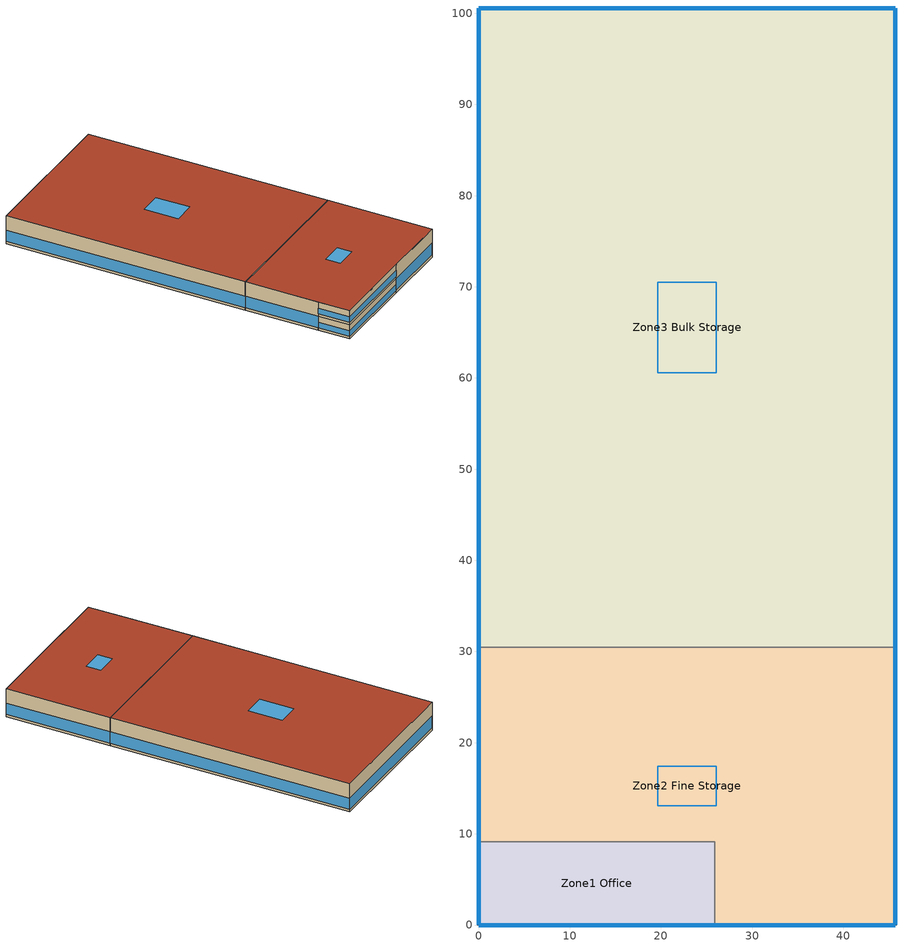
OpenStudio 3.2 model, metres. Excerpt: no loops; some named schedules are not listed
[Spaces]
Zone3 Bulk Storage
 floor ground: 45.72,100.58 45.72,30.48 0,30.48 0,100.58 z0
 wall outside: 45.72,30.48 45.72,100.58 0,100.58 0,30.48 z0:8.53
 wall to Zone2 Fine Storage: 45.72,30.48 0,30.48 z0:8.53
 window (BTAP-Ext-FixedWindow:U=0.210 SHGC=0.600): 0,100.55 0,30.5 / 45.69,100.58 0.03,100.58 / 45.72,30.5 45.72,100.55 z0.76:4.18
 roof outside: 45.72,30.48 45.72,100.58 0,100.58 0,30.48 z8.53
 skylight (BTAP-Ext-Skylights:U=0.210 SHGC=0.600): 26.09,60.57 26.09,70.49 19.63,70.49 19.63,60.57 z8.53
Zone2 Fine Storage
 floor to Zone1 Office: 0,0 0,9.14 25.91,9.14 25.91,0 z4.27
 floor ground: 45.72,30.48 45.72,0 25.91,0 25.91,9.14 0,9.14 0,30.48 z0
 wall outside: 0,30.48 0,9.14 / 25.91,0 45.72,0 45.72,30.48 z0:8.53; 0,9.14 0,0 25.91,0 z4.27:8.53
 wall to Zone1 Office: 0,9.14 25.91,9.14 25.91,0 z0:4.27
 window (BTAP-Ext-FixedWindow:U=0.210 SHGC=0.600): 25.93,0 45.69,0 / 0,30.45 0,9.17 / 45.72,0.03 45.72,30.45 z0.76:4.18; 0.03,0 25.88,0 z5.03:6.74; 0,9.12 0,0.03 z5.03:6.75
 roof outside: 45.72,0 45.72,30.48 0,30.48 0,0 z8.53
 skylight (BTAP-Ext-Skylights:U=0.210 SHGC=0.600): 26.09,13.08 26.09,17.39 19.63,17.39 19.63,13.08 z8.53
Zone1 Office
 floor ground: 25.91,9.14 25.91,0 0,0 0,9.14 z0
 wall outside: 0,9.14 0,0 25.91,0 z0:4.27
 window (BTAP-Ext-FixedWindow:U=0.210 SHGC=0.600): 0.03,0 25.88,0 z0.76:2.47; 0,9.12 0,0.03 z0.76:2.48
[ClimateZones]
Climate Zone Institution Name 1=ASHRAE; Climate Zone Document Name 1=ANSI/ASHRAE Standard 169; Climate Zone Document Year 1=2006; Climate Zone Institution Name 2=CEC; Climate Zone Document Name 2=California Climate Zone Descriptions; Climate Zone Document Year 2=1995
[Building]
Warehouse: Default Construction Set=BTAP-Mass at hdd = 2850.0; Standards Number of Stories=1; Standards Number of Above Ground Stories=1; Standards Template=NECB2017; Standards Building Type=Warehouse
[Site]
Victoria Intl AP_BC_CAN: Latitude {deg}=48.647; Longitude {deg}=-123.426; Time Zone {hr}=-8; Elevation {m}=19.5
[Site:WaterMainsTemperature]
Calculation Method=Correlation; Annual Average Outdoor Air Temperature {C}=10.0917; Maximum Difference In Monthly Average Outdoor Air Temperatures {deltaC}=12.6
[Site:GroundTemperature:BuildingSurface]
19.527, 19.502, 19.536, 19.598, 20.002, 21.64, 22.225, 22.375, 21.449, 20.121, 19.802, 19.633
[SizingPeriod:DesignDay] Barometric Pressure {Pa}=101091; Sky Clearness=0; Rain Indicator=0; Snow Indicator=0; Day of Month=21; Daylight Saving Time Indicator=0; Humidity Indicating Type=Wetbulb; Dry-Bulb Temperature Range Modifier Type=DefaultMultipliers
Name | Maximum Dry-Bulb Temperature {C} | Daily Dry-Bulb Temperature Range {deltaC} | Humidity Indicating Conditions at Maximum Dry-Bulb | Wind Speed {m/s} | Wind Direction {deg} | Month | Day Type | Solar Model Indicator | ASHRAE Taub | ASHRAE Taud
Victoria Intl AP Ann Clg .4% Condns DB=>MWB | 26.7 | 10.1 | 17.7 | 2.8 | 120 | 7 | SummerDesignDay | ASHRAETau | 0.349 | 2.532
Victoria Intl AP Ann Htg 99.6% Condns DB | -4 | 0 | -4 | 3.8 | 250 | 12 | WinterDesignDay | ASHRAEClearSky
[Material:NoMass] Roughness=Smooth; Thermal Absorptance=0.9; Solar Absorptance=0.7
Name | Thermal Resistance {m2-K/W} | Visible Absorptance
Typical Carpet Pad; Typical Carpet Pad 1 | 0.21648 | 0.8
Typical Insulation 1 | 4.14482 | 0.7
Typical Insulation 2 | 2.90366 | 0.7
Typical Insulation 3 | 5.18133 | 0.7
Typical Carpet Pad 2 | 1.25503 | 0.8
Typical Carpet Pad 3; Typical Carpet Pad 4 | 1.69459 | 0.8
Typical Insulation 4 | 0.476173 | 0.7
Typical Insulation 5 | 0.47619 | 0.7
[Material]
Name | Roughness | Thickness {m} | Conductivity {W/m-K} | Density {kg/m3} | Specific Heat {J/kg-K} | Thermal Absorptance | Solar Absorptance | Visible Absorptance
G05 25mm wood | MediumSmooth | 0.0254 | 0.15 | 608 | 1630 | 0.9 | 0.5 | 0.5
100mm Normalweight concrete floor 1 | MediumSmooth | 0.1016 | 2.31 | 2322 | 832
G01 13mm gypsum board 1 | Smooth | 0.0127 | 0.16 | 800 | 1090 | 0.9 | 0.7 | 0.5
4 in. Normalweight Concrete Floor 1 | MediumRough | 0.1016 | 2.31 | 2322 | 832 | 0.9 | 0.7 | 0.7
1IN Stucco 1 | Smooth | 0.0253 | 0.6918 | 1858 | 837 | 0.9 | 0.7 | 0.92
8IN CONCRETE HW RefBldg 1 | Rough | 0.2032 | 1.311 | 2240 | 836.8 | 0.9 | 0.7 | 0.7
1/2IN Gypsum 1 | Smooth | 0.0127 | 0.16 | 784.9 | 830 | 0.9 | 0.4 | 0.4
Metal Roof Surface 1; F08 Metal surface 1 | Smooth | 0.0008 | 45.28 | 7824 | 500 | 0.9 | 0.7 | 0.7
6 in. Normalweight Concrete Floor 1; 6 in. Normalweight Concrete Floor 2; 6 in. Normalweight Concrete Floor 3 | MediumRough | 0.1524 | 2.31 | 2322 | 832 | 0.9 | 0.7 | 0.7
[Construction]
BTAP-Int-Partition; BTAP-Int-Door: G05 25mm wood
BTAP-Int-Floor: 100mm Normalweight concrete floor 1, Typical Carpet Pad
BTAP-Int-Wall: G01 13mm gypsum board 1, G01 13mm gypsum board 1
BTAP-Int-Ceiling: Typical Carpet Pad, 100mm Normalweight concrete floor 1
BTAP-Int-Window: SimpleGlazing
BTAP-Ext-Floor-Mass:U-0.227: Typical Insulation 1, 4 in. Normalweight Concrete Floor 1, Typical Carpet Pad 1
BTAP-Ext-Wall-Mass:U-0.315: 1IN Stucco 1, 8IN CONCRETE HW RefBldg 1, Typical Insulation 2, 1/2IN Gypsum 1
BTAP-Ext-Roof-Metal:U-0.193: Metal Roof Surface 1, Typical Insulation 3
BTAP-Grnd-Floor-Mass:U-0.757: 6 in. Normalweight Concrete Floor 1, Typical Carpet Pad 2
BTAP-Grnd-Wall-Mass:U-0.568: 6 in. Normalweight Concrete Floor 2, Typical Carpet Pad 3
BTAP-Grnd-Roof-Mass:U-0.568: 6 in. Normalweight Concrete Floor 3, Typical Carpet Pad 4
BTAP-Ext-FixedWindow:U=0.210 SHGC=0.600; BTAP-Ext-GlassDoors:U=0.210 SHGC=0.600; BTAP-Ext-Skylights:U=0.210 SHGC=0.600; BTAP-Ext-DaylightDomes:U=0.210 SHGC=0.600; BTAP-Ext-DaylightDiffuser:U=0.210 SHGC=0.600: SimpleGlazing:U=0.210 SHGC=0.600
BTAP-Ext-Door:U-2.1: F08 Metal surface 1, Typical Insulation 4
BTAP-Ext-OverHeadDoor:U-2.1: Typical Insulation 5
[DefaultConstructionSet]
BTAP-Mass at hdd = 2850.0: Default Exterior Surface Constructions=BTAP-Mass at hdd = 2850.0; Default Interior Surface Constructions=Default Surface Constructions 2; Default Ground Contact Surface Constructions=BTAP-Mass at hdd = 2850.0 1; Default Exterior SubSurface Constructions=BTAP-Mass at hdd = 2850.0; Default Interior SubSurface Constructions=Default Sub Surface Constructions 2; Interior Partition Construction=BTAP-Int-Partition
[DefaultSurfaceConstructions]
Name | Floor Construction | Wall Construction | Roof Ceiling Construction
Default Surface Constructions 2 | BTAP-Int-Floor | BTAP-Int-Wall | BTAP-Int-Ceiling
BTAP-Mass at hdd = 2850.0 | BTAP-Ext-Floor-Mass:U-0.227 | BTAP-Ext-Wall-Mass:U-0.315 | BTAP-Ext-Roof-Metal:U-0.193
BTAP-Mass at hdd = 2850.0 1 | BTAP-Grnd-Floor-Mass:U-0.757 | BTAP-Grnd-Wall-Mass:U-0.568 | BTAP-Grnd-Roof-Mass:U-0.568
[DefaultSubSurfaceConstructions]
Name | Fixed Window Construction | Operable Window Construction | Door Construction | Glass Door Construction | Overhead Door Construction | Skylight Construction | Tubular Daylight Dome Construction | Tubular Daylight Diffuser Construction
Default Sub Surface Constructions 2 | BTAP-Int-Window | BTAP-Int-Window | BTAP-Int-Door
BTAP-Mass at hdd = 2850.0 | BTAP-Ext-FixedWindow:U=0.210 SHGC=0.600 | BTAP-Ext-FixedWindow:U=0.210 SHGC=0.600 | BTAP-Ext-Door:U-2.1 | BTAP-Ext-GlassDoors:U=0.210 SHGC=0.600 | BTAP-Ext-OverHeadDoor:U-2.1 | BTAP-Ext-Skylights:U=0.210 SHGC=0.600 | BTAP-Ext-DaylightDomes:U=0.210 SHGC=0.600 | BTAP-Ext-DaylightDiffuser:U=0.210 SHGC=0.600
[WindowMaterial:SimpleGlazingSystem] Solar Heat Gain Coefficient=0.6; Visible Transmittance=0.21
Name | U-Factor {W/m2-K}
SimpleGlazing | 2.2
SimpleGlazing:U=0.210 SHGC=0.600 | 2.1
[Space] Building Story=Building Story 1; Part of Total Floor Area=Yes
Name | Space Type | Thermal Zone
Zone3 Bulk Storage | Space Function Warehouse storage area medium to bulky palletized items | ALL_ST=Warehouse storage area medium to bulky palletized items_FL=Building Story 1_SCH=A
Zone2 Fine Storage | Space Function Warehouse storage area small hand-carried items(4) | ALL_ST=Warehouse storage area small hand-carried items(4)_FL=Building Story 1_SCH=A
Zone1 Office | Space Function Office enclosed <= 25 m2 | ALL_ST=Office enclosed <= 25 m2_FL=Building Story 1_SCH=A
[BuildingStory]
Building Story 1: Nominal Z Coordinate {m}=0
[SpaceType] Standards Building Type=Space Function
Name | Default Schedule Set | Design Specification Outdoor Air Object | Standards Space Type
Space Function Warehouse storage area medium to bulky palletized items | Space Function Warehouse storage area medium to bulky palletized items Schedule Set | Space Function Warehouse storage area medium to bulky palletized items Ventilation | Warehouse storage area medium to bulky palletized items
Space Function Warehouse storage area small hand-carried items(4) | Space Function Warehouse storage area small hand-carried items(4) Schedule Set | Space Function Warehouse storage area small hand-carried items(4) Ventilation | Warehouse storage area small hand-carried items(4)
Space Function Office enclosed <= 25 m2 | Space Function Office enclosed <= 25 m2 Schedule Set | Space Function Office enclosed <= 25 m2 Ventilation | Office enclosed <= 25 m2
[People:Definition] Number of People Calculation Method=People/Area; Fraction Radiant=0.3
Name | People per Space Floor Area {person/m2}
Space Function Office enclosed <= 25 m2 People Definition | 0.0500182
Space Function Warehouse storage area medium to bulky palletized items People Definition | 0.0100036
Space Function Warehouse storage area small hand-carried items(4) People Definition | 0.0200073
[People] Work Efficiency Schedule=Work Efficiency Schedule; Clothing Insulation Schedule=Clothing Schedule; Air Velocity Schedule=Air Velocity Schedule; Multiplier=1
Name | People Definition | Space or SpaceType
Space Function Office enclosed <= 25 m2 People | Space Function Office enclosed <= 25 m2 People Definition | Space Function Office enclosed <= 25 m2
Space Function Warehouse storage area medium to bulky palletized items People | Space Function Warehouse storage area medium to bulky palletized items People Definition | Space Function Warehouse storage area medium to bulky palletized items
Space Function Warehouse storage area small hand-carried items(4) People | Space Function Warehouse storage area small hand-carried items(4) People Definition | Space Function Warehouse storage area small hand-carried items(4)
[Lights:Definition] Design Level Calculation Method=Watts/Area; Fraction Radiant=0.5; Fraction Visible=0.2
Name | Watts per Space Floor Area {W/m2}
Space Function Office enclosed <= 25 m2 Lights Definition | 9.99992
Space Function Warehouse storage area medium to bulky palletized items Lights Definition | 3.79997
Space Function Warehouse storage area small hand-carried items(4) Lights Definition | 7.39994
[Lights] Fraction Replaceable=1
Name | Lights Definition | Space or SpaceType
Space Function Office enclosed <= 25 m2 Lights | Space Function Office enclosed <= 25 m2 Lights Definition | Space Function Office enclosed <= 25 m2
Space Function Warehouse storage area medium to bulky palletized items Lights | Space Function Warehouse storage area medium to bulky palletized items Lights Definition | Space Function Warehouse storage area medium to bulky palletized items
Space Function Warehouse storage area small hand-carried items(4) Lights | Space Function Warehouse storage area small hand-carried items(4) Lights Definition | Space Function Warehouse storage area small hand-carried items(4)
[ElectricEquipment:Definition] Design Level Calculation Method=Watts/Area; Fraction Radiant=0.5
Name | Watts per Space Floor Area {W/m2}
Space Function Office enclosed <= 25 m2 Elec Equip Definition | 7.50273
Space Function Warehouse storage area medium to bulky palletized items Elec Equip Definition; Space Function Warehouse storage area small hand-carried items(4) Elec Equip Definition | 1.00036
[ElectricEquipment]
Name | Electric Equipment Definition | Space or SpaceType
Space Function Office enclosed <= 25 m2 Elec Equip | Space Function Office enclosed <= 25 m2 Elec Equip Definition | Space Function Office enclosed <= 25 m2
Space Function Warehouse storage area medium to bulky palletized items Elec Equip | Space Function Warehouse storage area medium to bulky palletized items Elec Equip Definition | Space Function Warehouse storage area medium to bulky palletized items
Space Function Warehouse storage area small hand-carried items(4) Elec Equip | Space Function Warehouse storage area small hand-carried items(4) Elec Equip Definition | Space Function Warehouse storage area small hand-carried items(4)
[DesignSpecification:OutdoorAir] Outdoor Air Method=Sum
Name | Outdoor Air Flow per Person {m3/s-person} | Outdoor Air Flow per Floor Area {m3/s-m2}
Space Function Office enclosed <= 25 m2 Ventilation | 0.0142188
Space Function Warehouse storage area medium to bulky palletized items Ventilation; Space Function Warehouse storage area small hand-carried items(4) Ventilation |  | 0.000254
[DefaultScheduleSet] Number of People Schedule=NECB-A-Occupancy; People Activity Level Schedule=NECB-Activity; Electric Equipment Schedule=NECB-A-Electric-Equipment; Infiltration Schedule=Always On
Name | Lighting Schedule
Space Function Office enclosed <= 25 m2 Schedule Set | NECB-A-Occupancy-NECB-A-Lighting-0.3-0.1-0.67-Light Ruleset
Space Function Warehouse storage area medium to bulky palletized items Schedule Set; Space Function Warehouse storage area small hand-carried items(4) Schedule Set | NECB-A-Lighting
[ThermostatSetpoint:DualSetpoint] Heating Setpoint Temperature Schedule=NECB-A-Thermostat Setpoint-Heating; Cooling Setpoint Temperature Schedule=NECB-A-Thermostat Setpoint-Cooling
Space Function Warehouse storage area medium to bulky palletized items Thermostat 3; Space Function Warehouse storage area small hand-carried items(4) Thermostat 3; Space Function Office enclosed <= 25 m2 Thermostat 3
[SpaceInfiltration:DesignFlowRate] Schedule=Always On Discrete; Design Flow Rate Calculation Method=Flow/ExteriorArea; Flow per Exterior Surface Area {m3/s-m2}=0.00025; Constant Term Coefficient=0; Temperature Term Coefficient=0; Velocity Term Coefficient=0.224; Velocity Squared Term Coefficient=0
Name | Space or SpaceType
Zone1 Office Infiltration | Zone1 Office
Zone2 Fine Storage Infiltration | Zone2 Fine Storage
Zone3 Bulk Storage Infiltration | Zone3 Bulk Storage
[ThermalZone] Use Ideal Air Loads=No
Name | Thermostat
ALL_ST=Warehouse storage area medium to bulky palletized items_FL=Building Story 1_SCH=A | Space Function Warehouse storage area medium to bulky palletized items Thermostat 3
ALL_ST=Warehouse storage area small hand-carried items(4)_FL=Building Story 1_SCH=A | Space Function Warehouse storage area small hand-carried items(4) Thermostat 3
ALL_ST=Office enclosed <= 25 m2_FL=Building Story 1_SCH=A | Space Function Office enclosed <= 25 m2 Thermostat 3
[AvailabilityManager:NightCycle] Applicability Schedule=Always On Discrete; Control Type=CycleOnAny; Thermostat Tolerance {deltaC}=1; Cycling Run Time {s}=3600
Availability Manager Night Cycle 1; Availability Manager Night Cycle 2; Availability Manager Night Cycle 3
[EnergyManagementSystem:Sensor] Output Variable or Output Meter Index Key=Environment; Output Variable or Output Meter=Site Outdoor Air Drybulb Temperature
OAT; OAT_1
[EnergyManagementSystem:Actuator] Actuated Component Type=Schedule:Year; Actuated Component Control Type=Schedule Value
Name | Actuated Component
sys4mixedshrnonescdxshcessfcvzhbezcnonesrfnoneHtgSch0; sys4mixedshrnonescdxshcessfcvzhbezcnonesrfnone1HtgSch0 | NECB-A-Thermostat Setpoint-Heating
sys4mixedshrnonescdxshcessfcvzhbezcnonesrfnoneClgSch0; sys4mixedshrnonescdxshcessfcvzhbezcnonesrfnone1ClgSch0 | NECB-A-Thermostat Setpoint-Cooling
[EnergyManagementSystem:Program]
sys4mixedshrnonescdxshcessfcvzhbezcnonesrfnoneOptimumStartProg0: IF DaylightSavings==0 && DayOfWeek>1 && Hour==5 && OAT<23.9 && OAT>1.7; SET sys4mixedshrnonescdxshcessfcvzhbezcnonesrfnoneClgSch0 = 29.4; SET sys4mixedshrnonescdxshcessfcvzhbezcnonesrfnoneHtgSch0 = 15.6; ELSEIF DaylightSavings==0 && DayOfWeek==1 && Hour==7 && OAT<23.9 && OAT>1.7; SET sys4mixedshrnonescdxshcessfcvzhbezcnonesrfnoneClgSch0 = 29.4; SET sys4mixedshrnonescdxshcessfcvzhbezcnonesrfnoneHtgSch0 = 15.6; ELSEIF DaylightSavings==1 && DayOfWeek>1 && Hour==4 && OAT<23.9 && OAT>1.7; SET sys4mixedshrnonescdxshcessfcvzhbezcnonesrfnoneClgSch0 = 29.4; SET sys4mixedshrnonescdxshcessfcvzhbezcnonesrfnoneHtgSch0 = 15.6; ELSEIF DaylightSavings==1 && DayOfWeek==1 && Hour==6 && OAT<23.9 && OAT>1.7; SET sys4mixedshrnonescdxshcessfcvzhbezcnonesrfnoneClgSch0 = 29.4; SET sys4mixedshrnonescdxshcessfcvzhbezcnonesrfnoneHtgSch0 = 15.6; ELSE; SET sys4mixedshrnonescdxshcessfcvzhbezcnonesrfnoneClgSch0 = NULL; SET sys4mixedshrnonescdxshcessfcvzhbezcnonesrfnoneHtgSch0 = NULL; ENDIF
sys4mixedshrnonescdxshcessfcvzhbezcnonesrfnone1OptimumStartProg0: IF DaylightSavings==0 && DayOfWeek>1 && Hour==5 && OAT_1<23.9 && OAT_1>1.7; SET sys4mixedshrnonescdxshcessfcvzhbezcnonesrfnone1ClgSch0 = 29.4; SET sys4mixedshrnonescdxshcessfcvzhbezcnonesrfnone1HtgSch0 = 15.6; ELSEIF DaylightSavings==0 && DayOfWeek==1 && Hour==7 && OAT_1<23.9 && OAT_1>1.7; SET sys4mixedshrnonescdxshcessfcvzhbezcnonesrfnone1ClgSch0 = 29.4; SET sys4mixedshrnonescdxshcessfcvzhbezcnonesrfnone1HtgSch0 = 15.6; ELSEIF DaylightSavings==1 && DayOfWeek>1 && Hour==4 && OAT_1<23.9 && OAT_1>1.7; SET sys4mixedshrnonescdxshcessfcvzhbezcnonesrfnone1ClgSch0 = 29.4; SET sys4mixedshrnonescdxshcessfcvzhbezcnonesrfnone1HtgSch0 = 15.6; ELSEIF DaylightSavings==1 && DayOfWeek==1 && Hour==6 && OAT_1<23.9 && OAT_1>1.7; SET sys4mixedshrnonescdxshcessfcvzhbezcnonesrfnone1ClgSch0 = 29.4; SET sys4mixedshrnonescdxshcessfcvzhbezcnonesrfnone1HtgSch0 = 15.6; ELSE; SET sys4mixedshrnonescdxshcessfcvzhbezcnonesrfnone1ClgSch0 = NULL; SET sys4mixedshrnonescdxshcessfcvzhbezcnonesrfnone1HtgSch0 = NULL; ENDIF
[EnergyManagementSystem:ProgramCallingManager]
sys4mixedshrnonescdxshcessfcvzhbezcnonesrfnoneOptimumStartCallingManager0: BeginTimestepBeforePredictor; sys4mixedshrnonescdxshcessfcvzhbezcnonesrfnoneOptimumStartProg0
sys4mixedshrnonescdxshcessfcvzhbezcnonesrfnone1OptimumStartCallingManager0: BeginTimestepBeforePredictor; sys4mixedshrnonescdxshcessfcvzhbezcnonesrfnone1OptimumStartProg0
[Schedule:Ruleset]
Clothing Schedule: Default Day Schedule=Clothing Schedule Default Winter Clothes
Air Velocity Schedule: Default Day Schedule=Air Velocity Schedule Default
Work Efficiency Schedule: Default Day Schedule=Work Efficiency Schedule Default
NECB-A-Occupancy: Default Day Schedule=NECB-A-Occupancy Default
NECB-Activity: Default Day Schedule=NECB-Activity Default; Summer Design Day Schedule=NECB-Activity Summer Design Day; Winter Design Day Schedule=NECB-Activity Winter Design Day
NECB-A-Occupancy-NECB-A-Lighting-0.3-0.1-0.67-Light Ruleset: Default Day Schedule=NECB-A-Occupancy-NECB-A-Lighting-0.3-0.1-0.67-Light Default
NECB-A-Electric-Equipment: Default Day Schedule=NECB-A-Electric-Equipment Default
Always On: Default Day Schedule=Always On Default
NECB-A-Thermostat Setpoint-Heating: Default Day Schedule=NECB-A-Thermostat Setpoint-Heating Default
NECB-A-Thermostat Setpoint-Cooling: Default Day Schedule=NECB-A-Thermostat Setpoint-Cooling Default
NECB-A-Lighting: Default Day Schedule=NECB-A-Lighting Default
[Schedule:Day]
Clothing Schedule Default Winter Clothes; Always On Default: 24, 0, 1
Clothing Schedule Summer Clothes: 24, 0, 0.5
Air Velocity Schedule Default; NECB-A-Electric-Equipment Sat Day; NECB-A-Electric-Equipment Sun|Hol Day: 24, 0, 0.2
Work Efficiency Schedule Default; NECB-A-Occupancy Sat Day; NECB-A-Occupancy Sun|Hol Day: 24, 0, 0
NECB-A-Occupancy Default; NECB-A-Occupancy Default|Wkdy Day: 7, 0, 0, 8, 0, 0.1, 9, 0, 0.7, 12, 0, 0.9, 14, 0, 0.5, 17, 0, 0.9, 18, 0, 0.7, 19, 0, 0.3, 23, 0, 0.1, 24, 0, 0
NECB-Activity Default; NECB-Activity Winter Design Day; NECB-Activity Summer Design Day: 24, 0, 130
NECB-A-Occupancy-NECB-A-Lighting-0.3-0.1-0.67-Light Default: 7, 0, 0.03495, 8, 0, 0.2097, 9, 0, 0.8, 17, 0, 0.9, 18, 0, 0.8, 19, 0, 0.5, 21, 0, 0.2097, 23, 0, 0.0699, 24, 0, 0.03495
NECB-A-Electric-Equipment Default; NECB-A-Electric-Equipment Default|Wkdy Day: 7, 0, 0.2, 8, 0, 0.3, 9, 0, 0.8, 18, 0, 0.9, 19, 0, 0.5, 21, 0, 0.3, 24, 0, 0.2
NECB-A-Thermostat Setpoint-Heating Default; NECB-A-Thermostat Setpoint-Heating Default|Wkdy Day: 6, 0, 18, 7, 0, 20, 21, 0, 22, 24, 0, 18
NECB-A-Thermostat Setpoint-Heating Sat Day; NECB-A-Thermostat Setpoint-Heating Sun|Hol Day: 24, 0, 18
NECB-A-Thermostat Setpoint-Cooling Default; NECB-A-Thermostat Setpoint-Cooling Default|Wkdy Day: 6, 0, 35, 21, 0, 24, 24, 0, 35
NECB-A-Thermostat Setpoint-Cooling Sat Day; NECB-A-Thermostat Setpoint-Cooling Sun|Hol Day: 24, 0, 35
NECB-A-Lighting Default; NECB-A-Lighting Default|Wkdy Day: 7, 0, 0.05, 8, 0, 0.3, 9, 0, 0.8, 17, 0, 0.9, 18, 0, 0.8, 19, 0, 0.5, 21, 0, 0.3, 23, 0, 0.1, 24, 0, 0.05
NECB-A-Lighting Sat Day; NECB-A-Lighting Sun|Hol Day: 24, 0, 0.05
[Schedule:Rule] Date Specification Type=DateRange; Start Day=1
Name | Schedule Ruleset | Rule Order | Day Schedule | Start Month | End Month | End Day | Apply Monday | Apply Tuesday | Apply Wednesday | Apply Thursday | Apply Friday | Apply Saturday | Apply Sunday
Schedule Rule 1 | Clothing Schedule | 0 | Clothing Schedule Summer Clothes | 5 | 9 | 30
Schedule Rule 2 | NECB-A-Occupancy | 2 | NECB-A-Occupancy Default|Wkdy Day | 1 | 12 | 31 | Yes | Yes | Yes | Yes | Yes
Schedule Rule 3 | NECB-A-Occupancy | 1 | NECB-A-Occupancy Sat Day | 1 | 12 | 31 |  |  |  |  |  | Yes
Schedule Rule 4 | NECB-A-Occupancy | 0 | NECB-A-Occupancy Sun|Hol Day | 1 | 12 | 31 |  |  |  |  |  |  | Yes
Schedule Rule 5 | NECB-A-Occupancy-NECB-A-Lighting-0.3-0.1-0.67-Light Ruleset | 2 | NECB-A-Occupancy-NECB-A-Lighting-0.3-0.1-0.67-Default|Wkdy-Light Day | 1 | 12 | 31 | Yes | Yes | Yes | Yes | Yes
Schedule Rule 6 | NECB-A-Occupancy-NECB-A-Lighting-0.3-0.1-0.67-Light Ruleset | 1 | NECB-A-Occupancy-NECB-A-Lighting-0.3-0.1-0.67-Sat-Light Day | 1 | 12 | 31 |  |  |  |  |  | Yes
Schedule Rule 7 | NECB-A-Occupancy-NECB-A-Lighting-0.3-0.1-0.67-Light Ruleset | 0 | NECB-A-Occupancy-NECB-A-Lighting-0.3-0.1-0.67-Sun|Hol-Light Day | 1 | 12 | 31 |  |  |  |  |  |  | Yes
Schedule Rule 8 | NECB-A-Electric-Equipment | 2 | NECB-A-Electric-Equipment Default|Wkdy Day | 1 | 12 | 31 | Yes | Yes | Yes | Yes | Yes
Schedule Rule 9 | NECB-A-Electric-Equipment | 1 | NECB-A-Electric-Equipment Sat Day | 1 | 12 | 31 |  |  |  |  |  | Yes
Schedule Rule 10 | NECB-A-Electric-Equipment | 0 | NECB-A-Electric-Equipment Sun|Hol Day | 1 | 12 | 31 |  |  |  |  |  |  | Yes
Schedule Rule 11 | NECB-A-Thermostat Setpoint-Heating | 2 | NECB-A-Thermostat Setpoint-Heating Default|Wkdy Day | 1 | 12 | 31 | Yes | Yes | Yes | Yes | Yes
Schedule Rule 12 | NECB-A-Thermostat Setpoint-Heating | 1 | NECB-A-Thermostat Setpoint-Heating Sat Day | 1 | 12 | 31 |  |  |  |  |  | Yes
Schedule Rule 13 | NECB-A-Thermostat Setpoint-Heating | 0 | NECB-A-Thermostat Setpoint-Heating Sun|Hol Day | 1 | 12 | 31 |  |  |  |  |  |  | Yes
Schedule Rule 14 | NECB-A-Thermostat Setpoint-Cooling | 2 | NECB-A-Thermostat Setpoint-Cooling Default|Wkdy Day | 1 | 12 | 31 | Yes | Yes | Yes | Yes | Yes
Schedule Rule 15 | NECB-A-Thermostat Setpoint-Cooling | 1 | NECB-A-Thermostat Setpoint-Cooling Sat Day | 1 | 12 | 31 |  |  |  |  |  | Yes
Schedule Rule 16 | NECB-A-Thermostat Setpoint-Cooling | 0 | NECB-A-Thermostat Setpoint-Cooling Sun|Hol Day | 1 | 12 | 31 |  |  |  |  |  |  | Yes
Schedule Rule 17 | NECB-A-Lighting | 2 | NECB-A-Lighting Default|Wkdy Day | 1 | 12 | 31 | Yes | Yes | Yes | Yes | Yes
Schedule Rule 18 | NECB-A-Lighting | 1 | NECB-A-Lighting Sat Day | 1 | 12 | 31 |  |  |  |  |  | Yes
Schedule Rule 19 | NECB-A-Lighting | 0 | NECB-A-Lighting Sun|Hol Day | 1 | 12 | 31 |  |  |  |  |  |  | Yes
[Schedule:Constant]
Always On Discrete: Value=1
